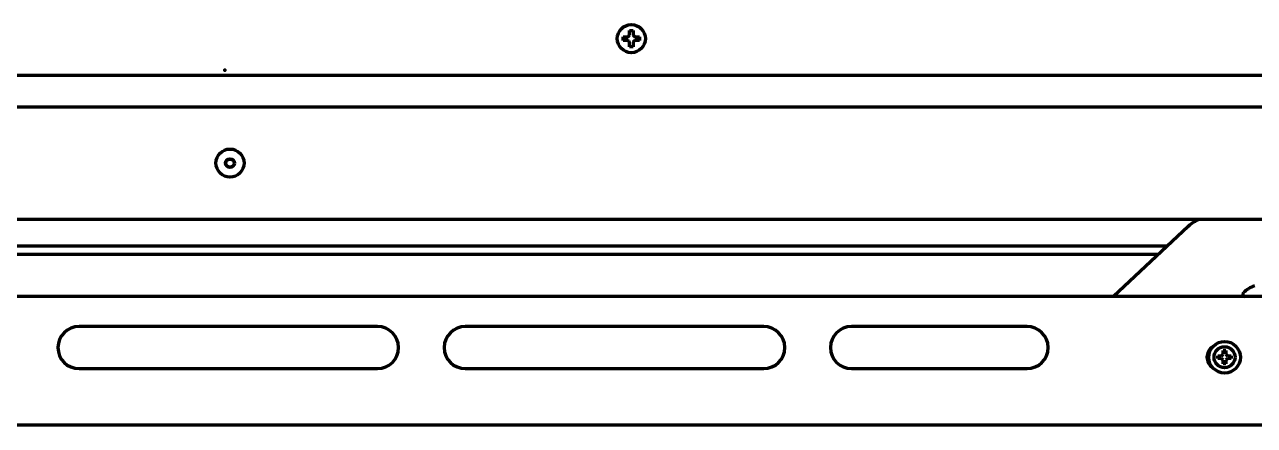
# Model space of a CAD drawing. Header units: inches. Extents: x -3077 to 7201, y 316 to 5463.
# Drawn here: x 3207.9 to 3558.1, y 394.7 to 508.9 of the extents above; entities that cross this region are included whole.
import ezdxf

# ---------------------------------------------------------------- set-up
doc = ezdxf.new("R2010")
doc.units = ezdxf.units.IN

msp = doc.modelspace()

# ---------------------------------------------------------------- linework, layer by layer
at = {"linetype": 'Continuous', "lineweight": 70}
for p, q in [((3378.35, 504.9), (3378.35, 505.4)), ((3378.35, 504.4), (3378.35, 504.9)), ((3382.95, 505.4), (3382.95, 504.9)), ((3382.95, 504.9), (3382.95, 504.4)), ((2876.86, 494.47), (3709.35, 494.47)), ((3650.59, 485.39), (2882.11, 485.39)), ((2895.56, 453.51), (3650.59, 453.51)), ((3539.27, 451.41), (3517.99, 431.4)), ((3533.25, 445.75), (2998.46, 445.75)), ((3530.74, 443.4), (3000.97, 443.4)), ((3638.85, 431.4), (2899.55, 431.4)), ((3554.85, 432.19), (3554.85, 431.9)), ((3308.35, 422.9), (3223.35, 422.9)), ((3418.35, 422.9), (3333.35, 422.9)), ((3493.35, 422.9), (3443.35, 422.9)), ((3545.8, 416.78), (3546.07, 416.94)), ((3547.73, 413.78), (3547.73, 414.53)), ((3547.73, 414.53), (3548.73, 414.53)), ((3548.73, 413.78), (3547.73, 413.78)), ((3548.73, 414.53), (3549.23, 415.03)), ((3549.23, 413.28), (3548.73, 413.78)), ((3549.23, 415.03), (3549.23, 416.03)), ((3549.23, 416.03), (3549.98, 416.03)), ((3549.98, 416.03), (3549.98, 415.03)), ((3549.98, 415.03), (3550.48, 414.53)), ((3550.48, 413.78), (3549.98, 413.28)), ((3550.48, 414.53), (3551.48, 414.53)), ((3551.48, 413.78), (3550.48, 413.78)), ((3551.48, 414.53), (3551.48, 413.78)), ((3223.35, 410.9), (3308.35, 410.9)), ((3333.35, 410.9), (3418.35, 410.9)), ((3443.35, 410.9), (3493.35, 410.9)), ((3549.23, 412.28), (3549.23, 413.28)), ((3549.98, 412.28), (3549.23, 412.28)), ((3549.98, 413.28), (3549.98, 412.28)), ((2875.86, 394.9), (3708.85, 394.9)), ((3211.35, 394.9), (3211.35, 394.8)), ((3218.84, 394.9), (3218.84, 394.8)), ((3227.21, 394.9), (3227.21, 394.8)), ((3228.76, 394.73), (3228.76, 394.9)), ((3228.91, 394.9), (3228.91, 394.8)), ((3231.85, 394.9), (3231.85, 394.73)), ((3248.69, 394.73), (3248.69, 394.9)), ((3252.46, 394.9), (3252.46, 394.8)), ((3252.54, 394.9), (3252.54, 394.8)), ((3259.9, 394.9), (3259.9, 394.8)), ((3259.94, 394.73), (3259.94, 394.9)), ((3263, 394.9), (3263, 394.73)), ((3265.85, 394.9), (3265.85, 394.9)), ((3268.05, 394.9), (3268.05, 394.8)), ((3268.84, 394.9), (3268.84, 394.8)), ((3273.7, 394.9), (3273.7, 394.8)), ((3279.2, 394.9), (3279.2, 394.8)), ((3280.11, 394.9), (3280.11, 394.73)), ((3287.3, 394.73), (3287.3, 394.9)), ((3288.29, 394.9), (3288.29, 394.8)), ((3292.95, 394.73), (3292.95, 394.9)), ((3294.33, 394.9), (3294.33, 394.73)), ((3297.02, 394.9), (3297.02, 394.8)), ((3306.32, 394.9), (3306.32, 394.8)), ((3306.41, 394.9), (3306.41, 394.8)), ((3309.08, 394.8), (3309.08, 394.9)), ((3322.4, 394.73), (3322.4, 394.9)), ((3322.41, 394.73), (3322.41, 394.9)), ((3324.69, 394.9), (3324.69, 394.73)), ((3333.55, 394.73), (3333.55, 394.9)), ((3355.31, 394.73), (3355.31, 394.9))]:
    msp.add_line(p, q, dxfattribs=at)
for centre, radius in [((3380.65, 504.9), 4), ((3266.35, 469.45), 4), ((3266.35, 469.45), 1.25), ((3266.35, 469.45), 1.15), ((3549.6, 414.15), 4.5), ((3549.6, 414.15), 3)]:
    msp.add_circle(centre, radius, dxfattribs=at)
for centre, radius, start, end in [((3546.81, 443.4), 11, 113.1931, 133.243), ((3560.85, 426.45), 8.45, 108.9925, 133.7747), ((3555.35, 432.19), 0.5, 133.7747, 180), ((3555.35, 431.9), 0.5, 180, 270), ((3223.35, 416.9), 6, 90, 270), ((3308.35, 416.9), 6, 270, 90), ((3333.35, 416.9), 6, 90, 270), ((3418.35, 416.9), 6, 270, 90), ((3443.35, 416.9), 6, 90, 270), ((3493.35, 416.9), 6, 270, 90), ((3548.1, 414.15), 3.5, 123.2072, 236.5397), ((3549.6, 414.15), 4.74, 150.636, 157.6805)]:
    msp.add_arc(centre, radius, start, end, dxfattribs=at)
for points in [[(3378.35, 505.4), (3378.56, 505.4), (3378.76, 505.4), (3379.09, 505.4), (3379.2, 505.4), (3379.42, 505.4), (3379.54, 505.4), (3379.65, 505.4)], [(3381.15, 507.2), (3381.15, 507), (3381.15, 506.79), (3381.15, 506.46), (3381.15, 506.35), (3381.15, 506.13), (3381.15, 506.02), (3381.15, 505.9)], [(3382.95, 504.4), (3382.75, 504.4), (3382.54, 504.4), (3382.21, 504.4), (3382.1, 504.4), (3381.88, 504.4), (3381.77, 504.4), (3381.65, 504.4)], [(3380.15, 502.6), (3380.15, 502.8), (3380.15, 503.01), (3380.15, 503.34), (3380.15, 503.45), (3380.15, 503.67), (3380.15, 503.79), (3380.15, 503.9)]]:
    msp.add_open_spline(points, degree=3, knots=[0, 0, 0, 0, 0.5, 0.5, 0.75, 0.75, 1, 1, 1, 1], dxfattribs=at)
for points in [[(3379.65, 504.4), (3379.6, 504.4), (3379.49, 504.4), (3379.33, 504.4), (3379.17, 504.4), (3379.01, 504.4), (3378.86, 504.4), (3378.71, 504.4), (3378.54, 504.4), (3378.42, 504.4), (3378.35, 504.4)], [(3379.65, 505.4), (3379.68, 505.42), (3379.72, 505.47), (3379.79, 505.54), (3379.87, 505.61), (3379.94, 505.69), (3380.01, 505.76), (3380.08, 505.83), (3380.13, 505.88), (3380.15, 505.9)], [(3380.15, 503.9), (3380.13, 503.93), (3380.07, 503.98), (3380, 504.05), (3379.93, 504.12), (3379.86, 504.19), (3379.79, 504.26), (3379.72, 504.33), (3379.68, 504.38), (3379.65, 504.4)], [(3380.15, 505.9), (3380.15, 505.96), (3380.15, 506.06), (3380.15, 506.22), (3380.15, 506.38), (3380.15, 506.54), (3380.15, 506.69), (3380.15, 506.85), (3380.15, 507.01), (3380.15, 507.14), (3380.15, 507.2)], [(3380.15, 507.2), (3380.32, 507.2), (3380.65, 507.2), (3380.99, 507.2), (3381.15, 507.2)], [(3381.15, 505.9), (3381.18, 505.87), (3381.23, 505.82), (3381.3, 505.75), (3381.37, 505.68), (3381.45, 505.61), (3381.51, 505.54), (3381.58, 505.47), (3381.63, 505.42), (3381.65, 505.4)], [(3381.65, 504.4), (3381.63, 504.38), (3381.58, 504.33), (3381.51, 504.26), (3381.44, 504.19), (3381.37, 504.12), (3381.3, 504.04), (3381.22, 503.97), (3381.18, 503.92), (3381.15, 503.9)], [(3381.65, 505.4), (3381.71, 505.4), (3381.81, 505.4), (3381.98, 505.4), (3382.14, 505.4), (3382.29, 505.4), (3382.44, 505.4), (3382.6, 505.4), (3382.76, 505.4), (3382.89, 505.4), (3382.95, 505.4)], [(3381.15, 502.6), (3380.99, 502.6), (3380.65, 502.6), (3380.32, 502.6), (3380.15, 502.6)], [(3381.15, 503.9), (3381.15, 503.85), (3381.15, 503.74), (3381.15, 503.58), (3381.15, 503.42), (3381.15, 503.26), (3381.15, 503.11), (3381.15, 502.95), (3381.15, 502.79), (3381.15, 502.66), (3381.15, 502.6)]]:
    msp.add_open_spline(points, degree=3, dxfattribs=at)
msp.add_point((3264.85, 495.9), dxfattribs=at)

doc.saveas('drawing.dxf')
